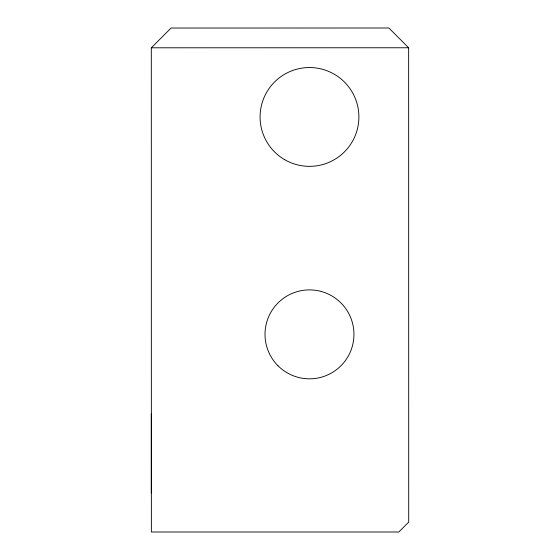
<?xml version="1.0" encoding="UTF-8"?>
<svg xmlns="http://www.w3.org/2000/svg" width="560" height="560" viewBox="0 0 560 560"><rect width="100%" height="100%" fill="white"/><g stroke="black" fill="none" stroke-linecap="round" stroke-linejoin="round"><path stroke-width="0.84" d="M151.312 47.796L171.073 28.035L388.885 28L408.646 47.768L408.709 522.116L398.832 532L151.368 532L151.312 47.796L408.646 47.761M151.284 413.903L151.291 492.954M278.04 365.806A44.471 44.471 0 0 0 352.436 345.87A44.471 44.471 0 0 0 297.976 291.403A44.471 44.471 0 0 0 278.04 365.806M284.781 159.74A49.413 49.413 0 0 0 358.897 116.949A49.413 49.413 0 0 0 284.781 74.158A49.413 49.413 0 0 0 284.781 159.74"/></g></svg>
